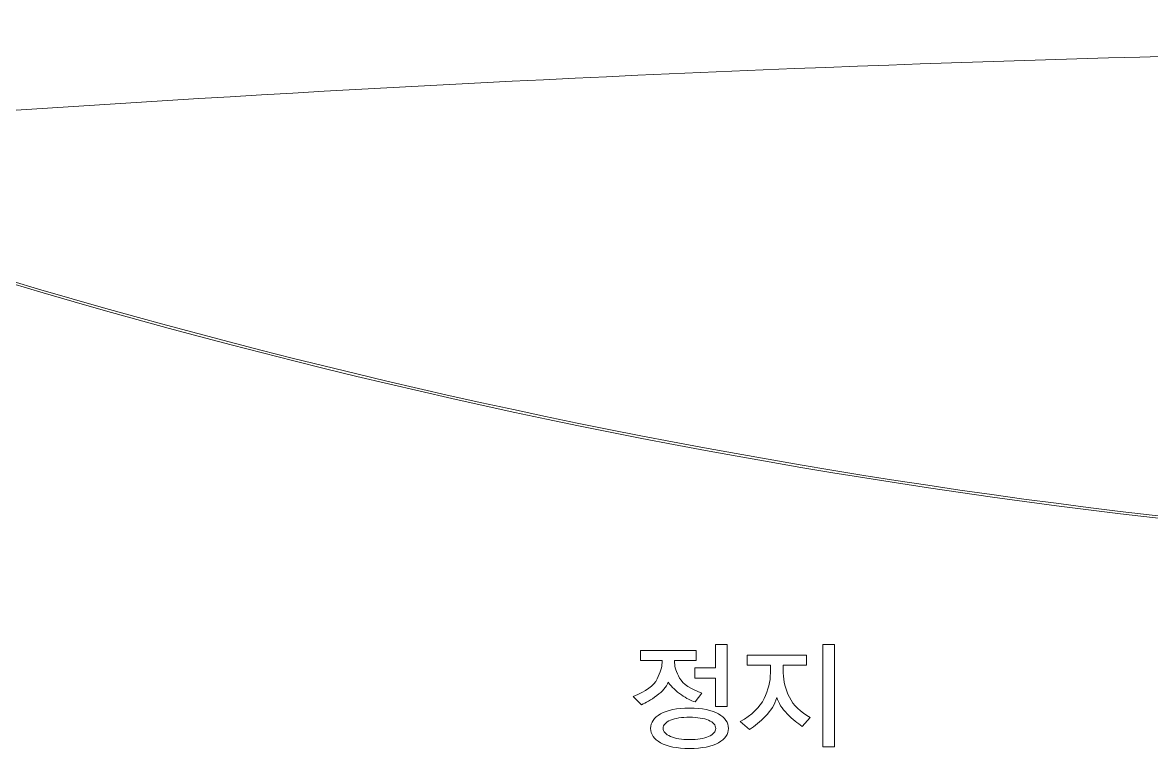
# Model space of a CAD drawing. Header units: millimetres. Extents: x -8699 to 14519, y -2727 to 7848.
# Drawn here: x 1393.78 to 1441.63, y 1737.13 to 1767.92 of the extents above; entities that cross this region are included whole.
import ezdxf

# ---------------------------------------------------------------- set-up
doc = ezdxf.new("R2010")
doc.units = ezdxf.units.MM
doc.layers.add('레이어 1', color=7, linetype='Continuous')

msp = doc.modelspace()

# ---------------------------------------------------------------- linework, layer by layer
at = {"layer": '레이어 1', "lineweight": 9}
for p, q in [((1423.158, 1740.544), (1423.158, 1741.546)), ((1423.158, 1741.546), (1423.652, 1741.546)), ((1423.652, 1741.546), (1423.652, 1738.914)), ((1427.701, 1737.2), (1427.701, 1741.546)), ((1427.701, 1741.546), (1428.195, 1741.546)), ((1428.195, 1741.546), (1428.195, 1737.2)), ((1422.283, 1740.114), (1422.283, 1740.544)), ((1422.283, 1740.544), (1423.158, 1740.544)), ((1423.158, 1740.114), (1422.283, 1740.114)), ((1423.158, 1738.914), (1423.158, 1740.114)), ((1423.652, 1738.914), (1423.158, 1738.914)), ((1428.195, 1737.2), (1427.701, 1737.2))]:
    msp.add_line(p, q, dxfattribs=at)
at = {"layer": '레이어 1', "lineweight": 18}
for points in [[(1559.487, 1763.91), (1502.827, 1767.921), (1445.955, 1767.921), (1389.296, 1763.91)], [(1388.052, 1758.475), (1444.216, 1740.553), (1504.567, 1740.553), (1560.732, 1758.475)]]:
    msp.add_open_spline(points, degree=3, dxfattribs=at)
at = {"layer": '레이어 1', "lineweight": 9}
for points in [[(1387.953, 1758.608), (1444.205, 1740.64), (1504.657, 1740.64), (1560.908, 1758.608)], [(1419.967, 1740.865), (1419.967, 1740.865), (1419.967, 1741.28), (1419.967, 1741.28)], [(1419.967, 1741.28), (1419.967, 1741.28), (1422.338, 1741.28), (1422.338, 1741.28)], [(1422.338, 1741.28), (1422.338, 1741.28), (1422.338, 1740.865), (1422.338, 1740.865)], [(1424.496, 1740.658), (1424.496, 1740.658), (1424.496, 1741.088), (1424.496, 1741.088)], [(1424.496, 1741.088), (1424.496, 1741.088), (1427.015, 1741.088), (1427.015, 1741.088)], [(1427.015, 1741.088), (1427.015, 1741.088), (1427.015, 1740.658), (1427.015, 1740.658)], [(1420.886, 1740.865), (1420.886, 1740.865), (1419.967, 1740.865), (1419.967, 1740.865)], [(1420.679, 1740.08), (1420.817, 1740.363), (1420.886, 1740.589), (1420.886, 1740.757)], [(1420.886, 1740.757), (1420.886, 1740.757), (1420.886, 1740.865), (1420.886, 1740.865)], [(1422.338, 1740.865), (1422.338, 1740.865), (1421.419, 1740.865), (1421.419, 1740.865)], [(1421.419, 1740.865), (1421.419, 1740.865), (1421.419, 1740.757), (1421.419, 1740.757)], [(1421.419, 1740.757), (1421.419, 1740.589), (1421.49, 1740.375), (1421.632, 1740.117)], [(1425.479, 1740.658), (1425.479, 1740.658), (1424.496, 1740.658), (1424.496, 1740.658)], [(1425.479, 1740.332), (1425.479, 1740.332), (1425.479, 1740.658), (1425.479, 1740.658)], [(1427.015, 1740.658), (1427.015, 1740.658), (1426.027, 1740.658), (1426.027, 1740.658)], [(1426.027, 1740.658), (1426.027, 1740.658), (1426.027, 1740.332), (1426.027, 1740.332)], [(1421.632, 1740.117), (1421.773, 1739.858), (1422.088, 1739.647), (1422.575, 1739.482)], [(1425.213, 1739.243), (1425.39, 1739.61), (1425.479, 1739.973), (1425.479, 1740.332)], [(1426.027, 1740.332), (1426.027, 1739.983), (1426.113, 1739.639), (1426.284, 1739.302)], [(1419.666, 1739.334), (1420.203, 1739.548), (1420.54, 1739.797), (1420.679, 1740.08)], [(1421.147, 1739.937), (1421.072, 1739.745), (1420.91, 1739.557), (1420.661, 1739.371)], [(1421.705, 1739.406), (1421.488, 1739.559), (1421.302, 1739.736), (1421.147, 1739.937)], [(1420.012, 1738.988), (1420.012, 1738.988), (1419.666, 1739.334), (1419.666, 1739.334)], [(1420.661, 1739.371), (1420.413, 1739.185), (1420.196, 1739.058), (1420.012, 1738.988)], [(1422.288, 1739.107), (1422.117, 1739.153), (1421.923, 1739.253), (1421.705, 1739.406)], [(1422.575, 1739.482), (1422.575, 1739.482), (1422.288, 1739.107), (1422.288, 1739.107)], [(1424.195, 1738.267), (1424.695, 1738.55), (1425.035, 1738.875), (1425.213, 1739.243)], [(1425.751, 1739.285), (1425.658, 1738.995), (1425.5, 1738.733), (1425.274, 1738.499)], [(1426.195, 1738.601), (1425.965, 1738.833), (1425.817, 1739.06), (1425.751, 1739.285)], [(1426.284, 1739.302), (1426.456, 1738.964), (1426.75, 1738.679), (1427.168, 1738.445)], [(1424.6, 1737.932), (1424.6, 1737.932), (1424.195, 1738.267), (1424.195, 1738.267)], [(1425.274, 1738.499), (1425.049, 1738.266), (1424.824, 1738.076), (1424.6, 1737.932)], [(1426.828, 1738.065), (1426.636, 1738.19), (1426.426, 1738.368), (1426.195, 1738.601)], [(1427.168, 1738.445), (1427.168, 1738.445), (1426.828, 1738.065), (1426.828, 1738.065)]]:
    msp.add_open_spline(points, degree=3, dxfattribs=at)
for points, knots in [([(1420.824, 1737.371), (1420.542, 1737.531), (1420.402, 1737.734), (1420.402, 1737.981), (1420.402, 1738.231), (1420.542, 1738.437), (1420.824, 1738.598), (1421.106, 1738.759), (1421.515, 1738.84), (1422.051, 1738.84), (1422.591, 1738.84), (1423.001, 1738.759), (1423.281, 1738.598), (1423.561, 1738.437), (1423.701, 1738.231), (1423.701, 1737.981), (1423.701, 1737.734), (1423.561, 1737.531), (1423.281, 1737.371)], [2, 2, 2, 2, 3, 3, 3, 4, 4, 4, 5, 5, 5, 6, 6, 6, 7, 7, 7, 8, 8, 8, 8]), ([(1421.244, 1738.329), (1421.038, 1738.245), (1420.935, 1738.131), (1420.935, 1737.986), (1420.935, 1737.847), (1421.038, 1737.733), (1421.244, 1737.642)], [2, 2, 2, 2, 3, 3, 3, 4, 4, 4, 4]), ([(1422.859, 1738.324), (1422.656, 1738.411), (1422.389, 1738.455), (1422.056, 1738.455), (1421.721, 1738.455), (1421.45, 1738.413), (1421.244, 1738.329)], [0, 0, 0, 0, 1, 1, 1, 2, 2, 2, 2]), ([(1421.244, 1737.642), (1421.45, 1737.552), (1421.721, 1737.507), (1422.056, 1737.507), (1422.389, 1737.507), (1422.656, 1737.55), (1422.859, 1737.638), (1423.061, 1737.725), (1423.163, 1737.837), (1423.163, 1737.976), (1423.163, 1738.121), (1423.061, 1738.237), (1422.859, 1738.324)], [4, 4, 4, 4, 5, 5, 5, 6, 6, 6, 7, 7, 7, 8, 8, 8, 8]), ([(1423.281, 1737.371), (1423.001, 1737.211), (1422.591, 1737.131), (1422.051, 1737.131), (1421.515, 1737.131), (1421.106, 1737.211), (1420.824, 1737.371)], [0, 0, 0, 0, 1, 1, 1, 2, 2, 2, 2])]:
    msp.add_open_spline(points, degree=3, knots=knots, dxfattribs=at)

doc.saveas('drawing.dxf')
